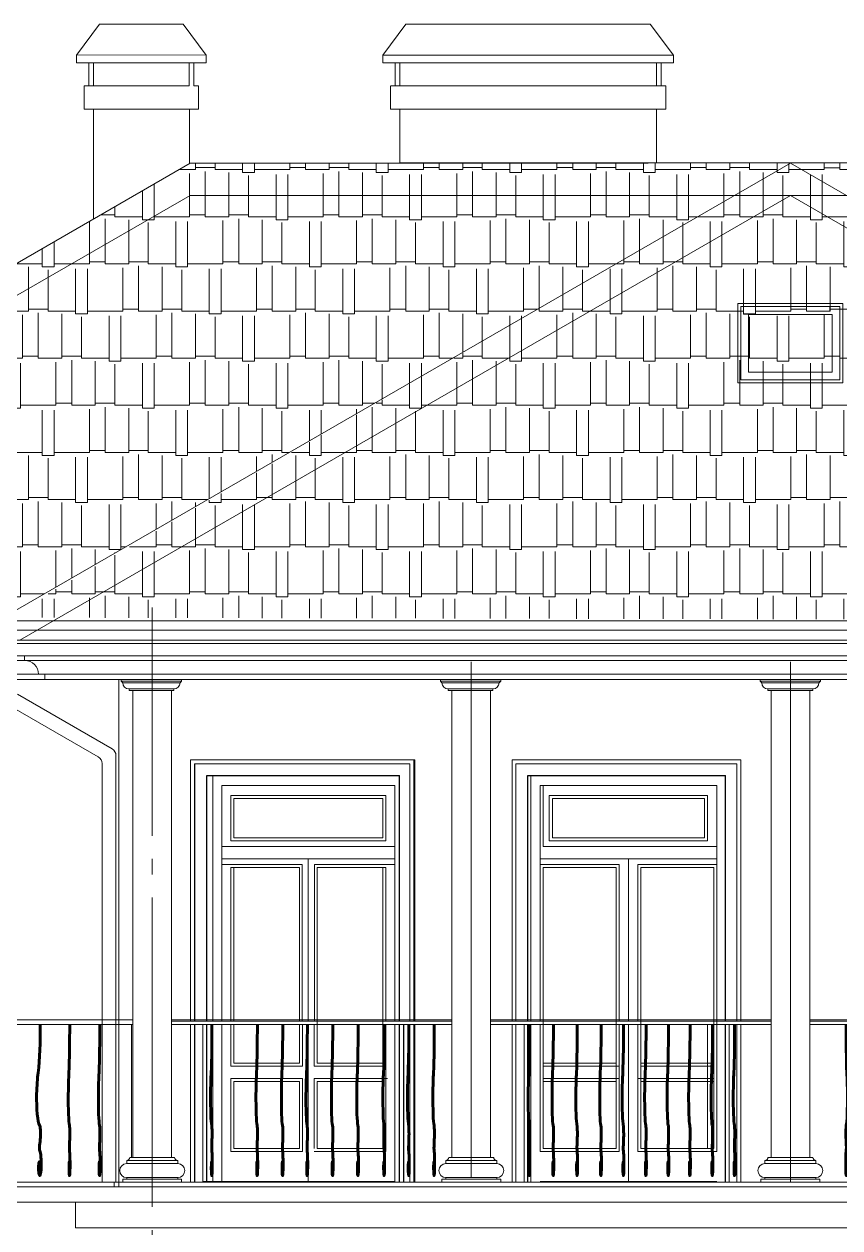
# Model space of a CAD drawing. Header units: millimetres. Extents: x -133165 to 20117, y 15722 to 63536.
# Drawn here: x -40440 to -35166, y 51679 to 59463 of the extents above; entities that cross this region are included whole.
import ezdxf

# ---------------------------------------------------------------- set-up
doc = ezdxf.new("R2010")
doc.units = ezdxf.units.MM
doc.linetypes.add('GOST2.303 5', pattern=[24, 20, -1.5, 1, -1.5])
doc.layers.get('0').update_dxf_attribs({"lineweight": 15})
for name, color, linetype, lineweight in [('axis', 7, 'GOST2.303 5', 9), ('doors', 32, 'Continuous', 15), ('friz', 173, 'Continuous', 15), ('hatch', 8, 'Continuous', 5), ('wall', 5, 'Continuous', 60)]:
    doc.layers.add(name, color=color, linetype=linetype, lineweight=lineweight)
doc.layers.add('balustrade', color=60, linetype='Continuous')
pattern_1 = [(0, (-6668.25, 0), (647.7, 304.8), [152.4, -127, 177.8, -76.2, 228.6, -101.6]), (0, (-6515.85, 12.7), (647.7, 304.8), [127, -482.6, 101.6, -152.4]), (0, (-6211.05, -19.05), (647.7, 304.8), [76.2, -787.4]), (90, (-6668.25, 0), (-215.9, 304.8), [292.1, -927.1]), (90, (-6515.85, 0), (-215.9, 304.8), [285.75, -933.45]), (90, (-6388.85, 0), (-215.9, 304.8), [266.7, -952.5]), (90, (-6211.05, -19.05), (-215.9, 304.8), [292.1, -927.1]), (90, (-6134.85, -19.05), (-215.9, 304.8), [292.1, -927.1]), (90, (-5906.25, 0), (-215.9, 304.8), [279.4, -939.8])]

# ---------------------------------------------------------------- blocks, each defined once
blk = doc.blocks.new('A$C5A567AD7')
at = {"layer": 'wall', "color": 251, "ltscale": 100, "const_width": 10}
blk.add_lwpolyline([(89.3, 0, -0.185604), (4.2, -271.8, 0.164154), (-62.6, -391.3, 0.401799), (62.1, -567.2, -0.487781), (98, -636.6, -0.054114), (64.8, -679.6, 0.566041), (70, -710.3, -0.405124), (126.7, -803.9, -0.498628), (38.7, -842.2, -0.46591), (30.4, -780.5, -0.316922), (68.1, -775.9, -0.956284), (45.2, -817.3)], format="xyb", dxfattribs=at)
blk = doc.blocks.new('A$C729614CE')
at = {"layer": 'hatch', "lineweight": 20, "ltscale": 50}
for p, q in [((2067.3, 20), (254.8, 20)), ((2067.3, 0), (254.8, 0)), ((4129.6, 20), (2317.3, 20)), ((4129.6, 0), (2317.3, 0)), ((6192.3, 20), (4379.6, 20)), ((6192.3, 0), (4379.6, 0)), ((8254.7, 20), (6442.3, 20)), ((8254.7, 0), (6442.3, 0))]:
    blk.add_line(p, q, dxfattribs=at)
at = {"layer": 'hatch', "ltscale": 50, "yscale": 1.149999999994179, "zscale": 1.15}
for p, xscale in [((510.5, 0), 0.05842000001575798), ((804, 0), 0.05842000001575798), ((968.1, 0), 0.05842000001575798), ((1127.2, 0), 0.05842000001575798), ((1291.3, 0), 0.05842000001575798), ((1455.4, 0), 0.05842000001575798), ((1624.5, 0), 0.05842000001575798), ((1783.6, 0), 0.05842000001575798), ((1947.7, 0), 0.05842000001575798), ((2563.7, 0), 0.05842000001575798), ((2717.8, 0), 0.05842000001575798), ((2871.9, 0), 0.05842000001575798), ((3026, 0), 0.05842000001575798), ((3171.3, 0), 0.05842000001575798), ((3316.5, 0), 0.05842000001575798), ((3461.7, 0), 0.05842000001575798), ((3601, 0), 0.05842000001575798), ((3746.2, 0), 0.05842000001575798), ((3889.4, 0), 0.05842000001575798), ((4620.1, 0), -0.05842000001575798), ((4763.3, 0), -0.05842000001575798), ((5193, 0), -0.05842000001575798), ((5338.2, 0), -0.05842000001575798), ((5483.5, 0), -0.05842000001575798), ((5637.6, 0), -0.05842000001575798), ((5791.7, 0), -0.05842000001575798), ((5945.8, 0), -0.05842000001575798), ((6561.8, 0), -0.05842000001575798), ((6725.9, 0), -0.05842000001575798), ((6885, 0), -0.05842000001575798), ((7054.1, 0), -0.05842000001575798), ((7218.2, 0), -0.05842000001575798), ((7382.3, 0), -0.05842000001575798), ((7541.5, 0), -0.05842000001575798), ((7705.6, 0), -0.05842000001575798), ((7874, 0), -0.05842000001575798)]:
    blk.add_blockref('A$C5A567AD7', p, dxfattribs=dict(at, xscale=xscale))
at = {"layer": 'hatch', "color": 2, "ltscale": 50, "xscale": -0.05842000001575798, "yscale": 1.149999999994179, "zscale": 1.15}
for p in [(4908.5, 0), (5047.8, 0)]:
    blk.add_blockref('A$C5A567AD7', p, dxfattribs=at)

msp = doc.modelspace()

# ---------------------------------------------------------------- hatches: boundary and pattern name
at = {"ltscale": 10}
h = msp.add_hatch(dxfattribs=at)
h.set_pattern_fill('AR-RSHKE', color=256, style=0)
h.set_pattern_definition(pattern_1)
h.paths.add_polyline_path([(-36534.7, 57957.9), (-35493.8, 58562.8), (-39366.9, 58562.8), (-44416.9, 55647.2), (-44437.6, 55604.5), (-40557.6, 55604.5), (-40536.9, 55647.2)])
h.paths.add_polyline_path([(-35806.9, 57162.7), (-35806.9, 57635.6), (-35166.9, 57635.6), (-35166.9, 57162.7)])
h.paths.add_polyline_path([(-35756.9, 57212.7), (-35756.9, 57585.6), (-35216.9, 57585.6), (-35216.9, 57212.7)], flags=16)
h.paths.add_polyline_path([(-41953.1, 56285.7), (-41190.6, 56285.7), (-41190.6, 55910.7), (-41953.1, 55910.7)], flags=24)
h = msp.add_hatch(dxfattribs=at)
h.set_pattern_fill('AR-RSHKE', color=256, style=0)
h.set_pattern_definition(pattern_1)
h.paths.add_polyline_path([(-40547.2, 55625.9), (-32786.6, 55609.5), (-30448.8, 55623.6), (-33369.6, 57340.4), (-35486.9, 58562.8), (-36534.7, 57957.9)])
h.paths.add_polyline_path([(-35806.9, 57162.7), (-35806.9, 57635.6), (-35166.9, 57635.6), (-35166.9, 57162.7)], flags=16)
h.paths.add_polyline_path([(-35756.9, 57212.7), (-35756.9, 57585.6), (-35216.9, 57585.6), (-35216.9, 57212.7)], flags=0)

# ---------------------------------------------------------------- linework, layer by layer
for p, q in [((-39951.9, 59462.8), (-40101.9, 59262.8)), ((-39951.9, 59462.8), (-39412.6, 59462.8)), ((-39412.6, 59462.8), (-39262.3, 59262.4)), ((-37971.9, 59462.8), (-38121.9, 59262.8)), ((-37971.9, 59462.8), (-36392.2, 59462.8)), ((-36392.2, 59462.8), (-36241.9, 59262.4)), ((-40101.9, 59212.8), (-40101.9, 59262.8)), ((-40101.8, 59262.9), (-39262.3, 59262.4)), ((-39262.3, 59212.4), (-39262.3, 59262.4)), ((-38121.9, 59212.8), (-38121.9, 59262.8)), ((-38121.9, 59262.8), (-36241.9, 59262.4)), ((-36241.9, 59212.4), (-36241.9, 59262.4)), ((-40101.9, 59212.9), (-39262.3, 59212.4)), ((-40021.9, 59062.8), (-40021.9, 59212.8)), ((-40021.9, 59212.8), (-40021.9, 59062.8)), ((-39991.9, 59212.8), (-39991.9, 59062.8)), ((-39372.3, 59212.4), (-39372.3, 59062.8)), ((-39342.3, 59062.8), (-39342.3, 59212.4)), ((-39342.3, 59212.4), (-39342.3, 59062.8)), ((-38121.9, 59212.8), (-36241.9, 59212.4)), ((-38041.9, 59062.8), (-38041.9, 59212.8)), ((-38041.9, 59212.8), (-38041.9, 59062.8)), ((-38011.9, 59212.8), (-38011.9, 59062.8)), ((-36351.9, 59212.4), (-36351.9, 59062.4)), ((-36321.9, 59062.4), (-36321.9, 59212.4)), ((-36321.9, 59212.4), (-36321.9, 59062.4)), ((-40051.9, 58912.4), (-40051.9, 59062.8)), ((-40051.9, 59062.8), (-40021.9, 59062.8)), ((-39372.3, 59062.8), (-40021.9, 59062.8)), ((-39312.3, 59062.8), (-39342.3, 59062.8)), ((-39312.3, 58912.4), (-39312.3, 59062.8)), ((-38071.9, 59062.8), (-38041.9, 59062.8)), ((-38071.9, 59062.8), (-38041.9, 59062.8)), ((-38071.9, 58912), (-38071.9, 59062.4)), ((-38041.9, 59062.8), (-38011.9, 59062.8)), ((-36291.9, 59062.8), (-38011.9, 59062.8)), ((-36291.9, 59062.8), (-36291.9, 58912.4)), ((-40051.9, 58912.4), (-39312.3, 58912.4)), ((-39991.9, 58912), (-39991.9, 58202)), ((-39991.9, 58912), (-39991.9, 58202)), ((-39371.9, 58912.4), (-39371.9, 58559.9)), ((-39371.9, 58912), (-39371.9, 58559.9)), ((-38071.9, 58912.4), (-36291.9, 58912.4)), ((-38011.9, 58912.4), (-38011.9, 58562.8)), ((-38011.9, 58562.8), (-38011.9, 58912.4)), ((-36351.9, 58912.4), (-36351.9, 58562.8)), ((-36351.9, 58562.8), (-36351.9, 58912.4)), ((-44416.9, 55647.2), (-39366.9, 58562.8)), ((-40536.9, 55647.2), (-35486.9, 58562.8)), ((-39366.9, 58562.8), (-36406.9, 58562.8)), ((-38011.9, 58564.8), (-31606.9, 58564.8)), ((-30436.9, 55647.2), (-35486.9, 58562.8)), ((-35268.7, 58521.6), (-35268.7, 58562.9)), ((-35167.1, 58521.6), (-35167.1, 58563)), ((-35415.5, 58521.6), (-35268.7, 58521.6)), ((-35357.6, 58488.1), (-35357.6, 58489.8)), ((-35281.4, 58444.1), (-35281.4, 58489.8)), ((-35268.7, 58534.3), (-35167.1, 58534.3)), ((-35167.1, 58521.6), (-35014.7, 58521.6)), ((-44346.9, 55479.8), (-39366.9, 58355)), ((-40466.9, 55479.8), (-35486.9, 58355)), ((-31606.9, 58355), (-39366.9, 58355)), ((-30506.9, 55479.8), (-35486.9, 58355)), ((-35806.9, 57607.2), (-35789.4, 57607.2)), ((-35789.4, 57588.1), (-35789.4, 57635.6)), ((-35713.2, 57588.1), (-35713.2, 57635.6)), ((-35713.2, 57607.2), (-35484.6, 57607.2)), ((-35484.6, 57607.2), (-35484.6, 57635.6)), ((-35484.6, 57619.9), (-35383, 57619.9)), ((-35383, 57607.2), (-35383, 57635.6)), ((-35383, 57607.2), (-35230.6, 57607.2)), ((-35230.6, 57607.2), (-35230.6, 57635.6)), ((-35230.6, 57619.9), (-35166.9, 57619.9)), ((-35789.4, 57588.1), (-35713.2, 57588.1)), ((-35167.1, 57302.4), (-35167.1, 57594.5)), ((-35806.9, 57315.1), (-35756.9, 57315.1)), ((-35216.9, 57315.1), (-35167.1, 57315.1)), ((-35167.1, 57302.4), (-35166.9, 57302.4)), ((-35662.4, 57162.7), (-35662.4, 57212.7)), ((-35535.4, 57162.7), (-35535.4, 57212.7)), ((-35357.6, 57162.7), (-35357.6, 57212.7)), ((-35281.4, 57162.7), (-35281.4, 57212.7)), ((-45682.6, 55604.5), (-24986.2, 55604.5)), ((-40557.6, 55604.5), (-30416.2, 55604.5)), ((-44437.6, 55543.2), (-24986.2, 55543.2)), ((-40665.5, 55543.2), (-30416.2, 55543.2)), ((-45611.9, 55456.7), (-25056.9, 55456.7)), ((-44346.9, 55479.8), (-24901, 55479.8)), ((-40604.9, 55456.7), (-30386.8, 55456.7)), ((-45561.9, 55378.2), (-25106.9, 55378.2)), ((-45561.9, 55348.2), (-25106.9, 55348.2)), ((-44296.7, 55378.2), (-25056.9, 55378.2)), ((-40486.9, 55378.2), (-40436.9, 55378.2)), ((-40486.9, 55378.2), (-30506.9, 55378.2)), ((-40436.9, 55348.2), (-40436.9, 55378.2)), ((-40436.9, 55348.2), (-30536.9, 55348.2)), ((-37549.4, 52004.3), (-37549.4, 55339.6)), ((-35486.9, 51974.3), (-35486.9, 55339.6)), ((-45431.9, 55258.2), (-25236.9, 55258.2)), ((-45431.9, 55224.2), (-25236.9, 55224.2)), ((-40346.9, 55258.2), (-40306.9, 55258.2)), ((-40306.9, 55258.2), (-40346.9, 55258.2)), ((-40346.9, 55258.2), (-30626.9, 55258.2)), ((-40306.9, 55258.2), (-40306.9, 55224.2)), ((-40306.9, 55258.2), (-40306.9, 55258.2)), ((-40306.9, 55224.2), (-30666.9, 55224.2)), ((-39826.9, 51944.3), (-39826.9, 55224.2)), ((-39811.9, 55224), (-39611.9, 55224)), ((-39811.9, 55214), (-39811.9, 55224)), ((-39801.9, 55204), (-39811.9, 55214)), ((-39811.9, 55214), (-39421.9, 55214)), ((-39801.9, 55204), (-39431.9, 55204)), ((-39421.9, 55224), (-39611.9, 55224)), ((-39431.9, 55204), (-39421.9, 55214)), ((-39421.9, 55214), (-39421.9, 55224)), ((-37749.4, 55224), (-37549.4, 55224)), ((-37749.4, 55214), (-37749.4, 55224)), ((-37739.4, 55204), (-37749.4, 55214)), ((-37749.4, 55214), (-37359.4, 55214)), ((-37739.4, 55204), (-37369.4, 55204)), ((-37359.4, 55224), (-37549.4, 55224)), ((-37369.4, 55204), (-37359.4, 55214)), ((-37359.4, 55214), (-37359.4, 55224)), ((-35681.9, 55224.2), (-35291.9, 55224.2)), ((-35681.9, 55214), (-35681.9, 55224)), ((-35671.9, 55204), (-35681.9, 55214)), ((-35681.9, 55214), (-35291.9, 55214)), ((-35671.9, 55204), (-35301.9, 55204)), ((-35301.9, 55204), (-35291.9, 55214)), ((-35291.9, 55214), (-35291.9, 55224)), ((-39871.3, 54776.4), (-40482, 55129)), ((-39761.9, 55154), (-39761.9, 55164)), ((-39761.9, 55164), (-39471.9, 55164)), ((-39751.9, 55154), (-39761.9, 55154)), ((-39751.9, 55154), (-39471.9, 55154)), ((-39736.9, 52134.3), (-39736.9, 55154)), ((-39486.9, 52134.3), (-39486.9, 55154)), ((-39481.9, 55154), (-39471.9, 55154)), ((-39471.9, 55154), (-39471.9, 55164)), ((-37699.4, 55154), (-37699.4, 55164)), ((-37699.4, 55164), (-37409.4, 55164)), ((-37689.4, 55154), (-37699.4, 55154)), ((-37689.4, 55154), (-37409.4, 55154)), ((-37674.4, 52134.3), (-37674.4, 55154)), ((-37424.4, 52134.3), (-37424.4, 55154)), ((-37419.4, 55154), (-37409.4, 55154)), ((-37409.4, 55154), (-37409.4, 55164)), ((-35631.9, 55154), (-35631.9, 55164)), ((-35631.9, 55164), (-35341.9, 55164)), ((-35631.9, 55154), (-35341.9, 55154)), ((-35611.9, 52134.3), (-35611.9, 55154)), ((-35361.9, 52134.3), (-35361.9, 55154)), ((-35341.9, 55154), (-35341.9, 55164)), ((-39961.3, 54724.5), (-40562, 55071.3)), ((-39846.3, 51974.3), (-39846.3, 54733.1)), ((-39936.3, 51974.3), (-39936.3, 54681.2)), ((-39736.9, 53024.6), (-41179, 53024.6)), ((-37674.4, 53024.6), (-39486.9, 53024.6)), ((-35611.9, 53024.6), (-37424.4, 53024.6)), ((-33549.4, 53024.6), (-35361.9, 53024.6)), ((-39736.9, 52994.6), (-41076.5, 52994.6)), ((-39736.9, 52994.6), (-40912, 52994.6)), ((-39746.9, 52994.6), (-39746.9, 52134.3)), ((-37674.4, 52994.6), (-39486.9, 52994.6)), ((-38603, 52994.6), (-38603, 51974.3)), ((-35611.9, 52994.6), (-37424.4, 52994.6)), ((-36532.7, 51979.6), (-36532.7, 52994.6)), ((-36021.8, 52192.6), (-36021.8, 52994.6)), ((-33549.4, 52994.6), (-35361.9, 52994.6)), ((-39776.9, 52114.3), (-39776.9, 52094.3)), ((-39446.9, 52114.3), (-39776.9, 52114.3)), ((-39446.9, 52094.3), (-39776.9, 52094.3)), ((-39466.9, 52134.3), (-39756.9, 52134.3)), ((-39746.9, 52134.3), (-39756.9, 52134.3)), ((-39476.9, 52134.3), (-39466.9, 52134.3)), ((-39446.9, 52114.3), (-39446.9, 52094.3)), ((-37714.4, 52114.3), (-37714.4, 52094.3)), ((-37384.4, 52114.3), (-37714.4, 52114.3)), ((-37384.4, 52094.3), (-37714.4, 52094.3)), ((-37404.4, 52134.3), (-37694.4, 52134.3)), ((-37684.4, 52134.3), (-37694.4, 52134.3)), ((-37414.4, 52134.3), (-37404.4, 52134.3)), ((-37384.4, 52114.3), (-37384.4, 52094.3)), ((-35651.9, 52114.3), (-35651.9, 52094.3)), ((-35321.9, 52114.3), (-35651.9, 52114.3)), ((-35321.9, 52094.3), (-35651.9, 52094.3)), ((-35341.9, 52134.3), (-35631.9, 52134.3)), ((-35621.9, 52134.3), (-35631.9, 52134.3)), ((-35611.9, 52134.3), (-35361.9, 52134.3)), ((-35351.9, 52134.3), (-35341.9, 52134.3)), ((-35321.9, 52114.3), (-35321.9, 52094.3)), ((-39446.9, 52004.3), (-39776.9, 52004.3)), ((-39776.9, 52004.3), (-39776.9, 51994.3)), ((-39446.9, 52004.3), (-39446.9, 51994.3)), ((-37384.4, 52004.3), (-37714.4, 52004.3)), ((-37714.4, 52004.3), (-37714.4, 51994.3)), ((-37384.4, 52004.3), (-37384.4, 51994.3)), ((-35321.9, 52004.3), (-35651.9, 52004.3)), ((-35651.9, 52004.3), (-35651.9, 51994.3)), ((-35321.9, 52004.3), (-35321.9, 51994.3)), ((-27176.9, 51974.3), (-43826.9, 51974.3)), ((-27176.9, 51944.3), (-43796.9, 51944.3)), ((-39856.9, 51974.3), (-31116.9, 51974.3)), ((-39856.9, 51944.3), (-39856.9, 51974.3)), ((-39856.9, 51944.3), (-31116.9, 51944.3)), ((-39776.9, 51994.3), (-39801.9, 51994.3)), ((-39801.9, 51994.3), (-39801.9, 51974.3)), ((-39801.9, 51974.3), (-39746.9, 51974.3)), ((-39421.9, 51994.3), (-39776.9, 51994.3)), ((-39421.9, 51974.3), (-39476.9, 51974.3)), ((-39446.9, 51994.3), (-39421.9, 51994.3)), ((-39421.9, 51994.3), (-39421.9, 51974.3)), ((-39286.7, 51979.6), (-38044.2, 51979.6)), ((-37774.4, 51974.3), (-37324.4, 51974.3)), ((-37714.4, 51994.3), (-37739.4, 51994.3)), ((-37739.4, 51994.3), (-37739.4, 51974.3)), ((-37739.4, 51974.3), (-37684.4, 51974.3)), ((-37359.4, 51994.3), (-37714.4, 51994.3)), ((-37359.4, 51974.3), (-37414.4, 51974.3)), ((-37384.4, 51994.3), (-37359.4, 51994.3)), ((-37359.4, 51994.3), (-37359.4, 51974.3)), ((-37105.1, 51979.6), (-35962, 51979.6)), ((-35691.8, 51974.3), (-35241.8, 51974.3)), ((-35651.9, 51994.3), (-35676.9, 51994.3)), ((-35676.9, 51994.3), (-35676.9, 51974.3)), ((-35676.9, 51974.3), (-35621.9, 51974.3)), ((-35296.9, 51994.3), (-35651.9, 51994.3)), ((-35296.9, 51974.3), (-35351.9, 51974.3)), ((-35321.9, 51994.3), (-35296.9, 51994.3)), ((-35296.9, 51994.3), (-35296.9, 51974.3)), ((-26966.9, 51844.6), (-44006.9, 51844.6)), ((-40106.9, 51844.6), (-40106.9, 51678.6)), ((-40106.9, 51844.6), (-30866.9, 51844.6)), ((-40106.9, 51678.6), (-30866.9, 51678.6))]:
    msp.add_line(p, q, dxfattribs=at)
for points in [[(-35826.9, 57655.6), (-35146.9, 57655.6), (-35146.9, 57142.7), (-35826.9, 57142.7)], [(-35806.9, 57635.6), (-35166.9, 57635.6), (-35166.9, 57162.7), (-35806.9, 57162.7)], [(-35756.9, 57585.6), (-35216.9, 57585.6), (-35216.9, 57212.7), (-35756.9, 57212.7)]]:
    msp.add_lwpolyline(points, close=True, dxfattribs=at)
for centre, radius, start, end in [((-40436.9, 55258.2), 90, 0, 90), ((-39761.9, 55204), 40, 180, 270), ((-39471.9, 55204), 40, 270, 360), ((-37699.4, 55204), 40, 180, 270), ((-37409.4, 55204), 40, 270, 360), ((-35631.9, 55204), 40, 180, 270), ((-35341.9, 55204), 40, 270, 360), ((-39986.3, 54681.2), 50, 0, 60), ((-39896.3, 54733.1), 50, 0, 60), ((-39776.9, 52049.3), 45, 90, 270), ((-39776.9, 52134.3), 20, 270, 360), ((-39446.9, 52134.3), 20, 180, 270), ((-39446.9, 52049.3), 45, 270, 90), ((-37714.4, 52049.3), 45, 90, 270), ((-37714.4, 52134.3), 20, 270, 360), ((-37384.4, 52134.3), 20, 180, 270), ((-37384.4, 52049.3), 45, 270, 90), ((-35651.9, 52049.3), 45, 90, 270), ((-35651.9, 52134.3), 20, 270, 360), ((-35321.9, 52134.3), 20, 180, 270), ((-35321.9, 52049.3), 45, 270, 90)]:
    msp.add_arc(centre, radius, start, end, dxfattribs=at)
at = {"layer": 'axis', "color": 147, "lineweight": 0, "ltscale": 100}
msp.add_line((-39611.9, 49414.6), (-39611.9, 55690.1), dxfattribs=at)
at = {"layer": 'doors', "ltscale": 100}
for p, q in [((-39219.7, 54604.6), (-39219.7, 53014.6)), ((-37164.9, 53014.6), (-37164.9, 54604.6)), ((-39161.7, 54539.6), (-38044.2, 54539.6)), ((-39161.7, 54539.6), (-39161.7, 53014.6)), ((-38044.2, 54539.6), (-38044.2, 53014.6)), ((-37105.1, 54539.6), (-35962, 54539.6)), ((-37105.1, 53014.6), (-37105.1, 54539.6)), ((-37085.1, 54144.6), (-37085.1, 54539.6)), ((-35962, 52172.6), (-35962, 54539.6)), ((-39103.8, 54474.6), (-38643, 54474.6)), ((-39103.8, 54474.6), (-38102.2, 54474.6)), ((-39103.8, 54474.6), (-39103.8, 54180.6)), ((-39083.8, 54454.6), (-38663, 54454.6)), ((-39083.8, 54454.6), (-39083.8, 54200.6)), ((-39083.8, 54454.6), (-38122.2, 54454.6)), ((-38122.2, 54454.6), (-38122.2, 54200.6)), ((-38102.2, 54474.6), (-38102.2, 54180.6)), ((-37045.3, 54180.6), (-37045.3, 54474.6)), ((-36021.8, 54474.6), (-37045.3, 54474.6)), ((-36041.8, 54454.6), (-37025.3, 54454.6)), ((-37025.3, 54200.6), (-37025.3, 54454.6)), ((-36041.8, 54200.6), (-36041.8, 54454.6)), ((-36021.8, 54180.6), (-36021.8, 54474.6)), ((-38102.2, 54180.6), (-39103.8, 54180.6)), ((-38122.2, 54200.6), (-39083.8, 54200.6)), ((-36021.8, 54180.6), (-37045.3, 54180.6)), ((-36041.8, 54200.6), (-37025.3, 54200.6)), ((-38044.2, 54144.6), (-39161.7, 54144.6)), ((-35962, 54144.6), (-37085.1, 54144.6)), ((-38044.2, 54064.6), (-39161.7, 54064.6)), ((-38643, 54028.6), (-39161.7, 54028.6)), ((-38643, 54028.6), (-38643, 53014.6)), ((-38603, 54064.6), (-38603, 53014.6)), ((-38044.2, 54028.6), (-38563, 54028.6)), ((-38563, 54028.6), (-38563, 53014.6)), ((-35962, 54064.6), (-37105.1, 54064.6)), ((-36592.5, 54028.6), (-37105.1, 54028.6)), ((-36592.5, 53014.6), (-36592.5, 54028.6)), ((-36532.7, 53014.6), (-36532.7, 54064.6)), ((-36472.9, 53014.6), (-36472.9, 54028.6)), ((-35962, 54028.6), (-36472.9, 54028.6)), ((-38660.9, 54008.6), (-39103.8, 54008.6)), ((-39103.8, 54008.6), (-39103.8, 53014.6)), ((-39083.8, 54008.6), (-39083.8, 53014.6)), ((-38660.9, 54008.6), (-38660.9, 53014.6)), ((-38102.2, 54008.6), (-38545, 54008.6)), ((-38545, 54008.6), (-38545, 52744.6)), ((-38122.2, 54008.6), (-38122.2, 52192.6)), ((-38102.2, 54008.6), (-38102.2, 53014.6)), ((-36612.5, 54008.6), (-37085.1, 54008.6)), ((-37085.1, 52192.6), (-37085.1, 54008.6)), ((-36612.5, 52192.6), (-36612.5, 54008.6)), ((-35982, 54008.6), (-36452.9, 54008.6)), ((-36452.9, 52192.6), (-36452.9, 54008.6)), ((-35982, 52192.6), (-35982, 54008.6)), ((-39219.7, 52994.6), (-39219.7, 51974.3)), ((-39161.7, 52994.6), (-39161.7, 51979.6)), ((-39103.8, 52994.6), (-39103.8, 52724.6)), ((-39083.8, 52994.6), (-39083.8, 52744.6)), ((-38660.9, 52994.6), (-38660.9, 52744.6)), ((-38640.9, 52994.6), (-38640.9, 52724.6)), ((-38565, 52994.6), (-38565, 52724.6)), ((-38102.2, 52994.6), (-38102.2, 52172.6)), ((-38044.2, 52994.6), (-38044.2, 51979.6)), ((-37164.9, 51974.3), (-37164.9, 52994.6)), ((-37105.1, 52172.6), (-37105.1, 52994.6)), ((-36592.5, 52172.6), (-36592.5, 52994.6)), ((-36472.9, 52172.6), (-36472.9, 52994.6)), ((-38640.9, 52724.6), (-39103.8, 52724.6)), ((-38660.9, 52744.6), (-39083.8, 52744.6)), ((-38112.1, 52724.6), (-38565, 52724.6)), ((-38122.2, 52744.6), (-38545, 52744.6)), ((-36612.5, 52744.6), (-37085.1, 52744.6)), ((-36592.5, 52724.6), (-37085.1, 52724.6)), ((-35982, 52744.6), (-36452.9, 52744.6)), ((-35982, 52724.6), (-36452.9, 52724.6)), ((-38640.9, 52644.6), (-39103.8, 52644.6)), ((-39103.8, 52644.6), (-39103.8, 52172.6)), ((-38660.9, 52624.6), (-39083.8, 52624.6)), ((-39083.8, 52624.6), (-39083.8, 52192.6)), ((-38660.9, 52624.6), (-38660.9, 52192.6)), ((-38640.9, 52644.6), (-38640.9, 52172.6)), ((-38092.1, 52644.6), (-38565, 52644.6)), ((-38565, 52644.6), (-38565, 52192.6)), ((-38545, 52624.6), (-38545, 52192.6)), ((-38112.1, 52624.6), (-38545, 52624.6)), ((-36594.2, 52644.6), (-37085.1, 52644.6)), ((-36614.2, 52624.6), (-37085.1, 52624.6)), ((-35982, 52644.6), (-36474.6, 52644.6)), ((-35982, 52624.6), (-36454.6, 52624.6)), ((-38640.9, 52172.6), (-39103.8, 52172.6)), ((-38660.9, 52192.6), (-39083.8, 52192.6)), ((-38102.2, 52172.6), (-38565, 52172.6)), ((-38122.2, 52192.6), (-38545, 52192.6)), ((-36592.5, 52172.6), (-37105.1, 52172.6)), ((-36612.5, 52192.6), (-37085.1, 52192.6)), ((-36472.9, 52172.6), (-35962, 52172.6)), ((-36452.9, 52192.6), (-35982, 52192.6))]:
    msp.add_line(p, q, dxfattribs=at)
at = {"layer": 'friz', "ltscale": 50}
for p, q in [((-39364.2, 54704.6), (-39364.2, 53014.6)), ((-37915.2, 54704.6), (-39364.2, 54704.6)), ((-39339.2, 54679.6), (-39339.2, 53014.6)), ((-37946.5, 54679.6), (-39339.2, 54679.6)), ((-39336.2, 54679.6), (-39336.2, 53014.6)), ((-37946.5, 54679.6), (-37946.5, 53014.6)), ((-37921.5, 54704.6), (-37921.5, 53014.6)), ((-37915.2, 54704.6), (-37915.2, 53014.6)), ((-37286, 54704.6), (-37286, 53014.6)), ((-37286, 54704.6), (-35807.7, 54704.6)), ((-37261, 54679.6), (-37261, 53014.6)), ((-37261, 54679.6), (-35832.7, 54679.6)), ((-35832.7, 54679.6), (-35832.7, 53014.6)), ((-35807.7, 54704.6), (-35807.7, 53014.6)), ((-39364.2, 52994.6), (-39364.2, 51974.3)), ((-39339.2, 52994.6), (-39339.2, 51974.3)), ((-39336.2, 52994.6), (-39336.2, 51974.3)), ((-39284.9, 51974.3), (-39284.9, 52994.6)), ((-37988.3, 51974.3), (-37988.3, 52994.6)), ((-37985.3, 51974.3), (-37985.3, 52994.6)), ((-37946.5, 52994.6), (-37946.5, 51974.3)), ((-37921.5, 52994.6), (-37921.5, 51974.3)), ((-37915.2, 52994.6), (-37915.2, 51974.3)), ((-37286, 52994.6), (-37286, 51974.3)), ((-37261, 52994.6), (-37261, 51974.3)), ((-37208, 51974.3), (-37208, 52994.6)), ((-35881.7, 51974.3), (-35881.7, 52994.6)), ((-35832.7, 52994.6), (-35832.7, 51974.3)), ((-35807.7, 52994.6), (-35807.7, 51974.3))]:
    msp.add_line(p, q, dxfattribs=at)
at = {"layer": 'friz', "lineweight": 30, "ltscale": 50}
for p, q in [((-39259.9, 53014.6), (-39259.9, 54604.6)), ((-39259.9, 54604.6), (-38013.3, 54604.6)), ((-38013.3, 53014.6), (-38013.3, 54604.6)), ((-37183, 53014.6), (-37183, 54604.6)), ((-37183, 54604.6), (-35906.7, 54604.6)), ((-35906.7, 53014.6), (-35906.7, 54604.6)), ((-39259.9, 51974.3), (-39259.9, 52994.6)), ((-38013.3, 51974.3), (-38013.3, 52994.6)), ((-37183, 51974.3), (-37183, 52994.6)), ((-35906.7, 51974.3), (-35906.7, 52994.6))]:
    msp.add_line(p, q, dxfattribs=at)
at = {"layer": 'hatch', "lineweight": 20, "ltscale": 50}
for p, q in [((-37674.4, 52994.6), (-39486.9, 52994.6)), ((-35611.9, 52994.6), (-37424.4, 52994.6)), ((-33549.4, 52994.6), (-35361.9, 52994.6))]:
    msp.add_line(p, q, dxfattribs=at)

# ---------------------------------------------------------------- block references
at = {"layer": 'balustrade', "ltscale": 100}
msp.add_blockref('A$C729614CE', (-39741.6, 52994.6), dxfattribs=at)
at = {"layer": 'balustrade', "ltscale": 100, "yscale": 1.149999999994179, "zscale": 1.15}
for p, xscale in [((-40349.5, 52994.6), 0.1524000000208616), ((-40150.8, 52994.6), 0.05842000001575798), ((-39956.2, 52994.6), 0.05842000001575798)]:
    msp.add_blockref('A$C5A567AD7', p, dxfattribs=dict(at, xscale=xscale))

doc.saveas('drawing.dxf')
